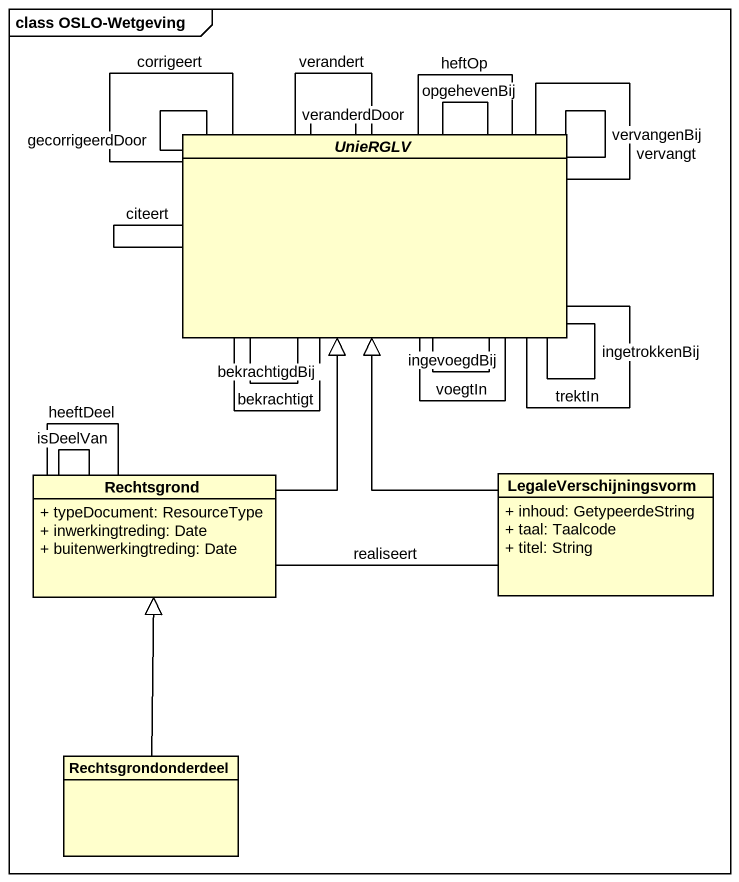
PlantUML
@startuml
mainframe class OSLO-Wetgeving
hide circle
hide empty members
skinparam classAttributeIconSize 0
abstract class UnieRGLV
class Rechtsgrond {
  + typeDocument: ResourceType
  + inwerkingtreding: Date
  + buitenwerkingtreding: Date
}
class LegaleVerschijningsvorm {
  + inhoud: GetypeerdeString
  + taal: Taalcode
  + titel: String
}
class Rechtsgrondonderdeel
UnieRGLV -- UnieRGLV : gecorrigeerdDoor
UnieRGLV -- UnieRGLV : veranderdDoor
UnieRGLV -- UnieRGLV : ingevoegdBij
UnieRGLV -- UnieRGLV : heftOp
UnieRGLV -- UnieRGLV : corrigeert
UnieRGLV -- UnieRGLV : vervangenBij
UnieRGLV -- UnieRGLV : trektIn
UnieRGLV -- UnieRGLV : verandert
UnieRGLV -- UnieRGLV : vervangt
UnieRGLV -- UnieRGLV : citeert
UnieRGLV -- UnieRGLV : ingetrokkenBij
UnieRGLV -- UnieRGLV : bekrachtigdBij
UnieRGLV -- UnieRGLV : opgehevenBij
UnieRGLV -- UnieRGLV : voegtIn
UnieRGLV -- UnieRGLV : bekrachtigt
Rechtsgrond -up-|> UnieRGLV
Rechtsgrond -- Rechtsgrond : isDeelVan
Rechtsgrond -- Rechtsgrond : heeftDeel
LegaleVerschijningsvorm -up-|> UnieRGLV
LegaleVerschijningsvorm -left- Rechtsgrond : realiseert
Rechtsgrondonderdeel -up-|> Rechtsgrond
@enduml
